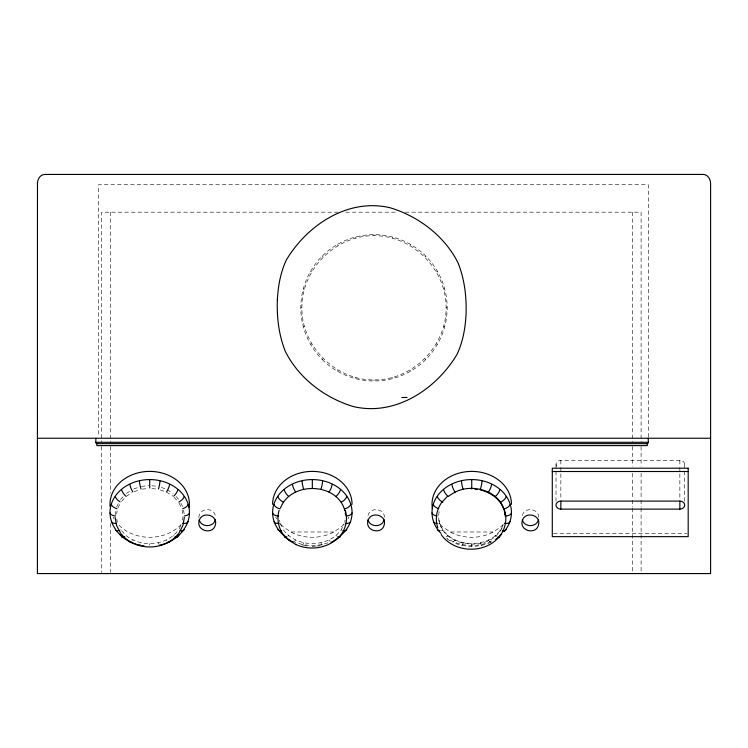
<?xml version="1.0" encoding="UTF-8"?>
<svg xmlns="http://www.w3.org/2000/svg" width="748" height="748" viewBox="0 0 748 748"><rect width="100%" height="100%" fill="white"/><g stroke="black" fill="none" stroke-linecap="round" stroke-linejoin="round"><path stroke-width="0.56" stroke-dasharray="3.74 2.81" d="M301.883 307.811C301.64 269.215 335.403 235.452 374 235.695C412.597 235.452 446.36 269.215 446.117 307.811C446.36 346.418 412.597 380.18 374 379.937C335.403 380.18 301.64 346.418 301.883 307.811L300.967 307.811M198.884 517.616C198.585 508.378 213.208 506.574 215.321 515.512M116.651 513.97L117.137 510.893M182.465 520.112L183.12 516.017L182.138 509.874M344.744 522.16L345.071 520.112M439.151 511.557C432.98 546.564 491.062 556.447 503.049 525.76M115.136 515.176L115.977 510.08M355.094 378.357L355.337 377.478M392.663 238.154L392.906 237.275M367.997 515.512C370.11 506.574 384.734 508.378 384.444 517.616M522.319 515.512C524.432 506.574 539.056 508.378 538.766 517.616M117.941 507.892L120.325 503.124M179.118 528.911L181.502 524.142M283.399 529.865C297.844 549.986 334.543 547.826 344.108 524.142M503.049 525.096C491.539 552.922 441.198 548.359 438.506 517.046M116.632 506.994L118.595 503.226M337.488 371.064L337.937 370.269M410.063 245.363L410.512 244.568M120.531 499.552L123.42 496.513M121.559 501.347L125.346 497.252M126.103 535.605C141.437 547.901 166.701 545.965 178.641 529.865M322.36 359.461L323.005 358.816M424.995 256.816L425.64 256.171M126.103 496.429L132.162 492.577M126.412 493.4L130.32 491.015M310.747 344.332L311.542 343.874M436.458 271.758L437.253 271.3M134.032 491.688L139.063 489.959M491.174 542.188C479.272 547.508 465.312 547.863 453.344 542.543M133.714 488.949L139.24 487.126M303.454 326.717L304.343 326.483M443.658 289.149L444.546 288.915M142.157 489.145L148.637 488.435M315.656 546.152L312.327 546.517L312.327 543.712M316.769 546.031L321.219 545.554M141.447 486.396L148.712 485.639M338.115 212.18L101.691 212.18L101.691 441.844M345.716 212.18L396.505 212.18M405.257 212.18L641.101 212.18L641.101 441.844M446.117 307.811L447.033 307.811M556.662 466.322A4.834 4.011 0 0 1 560.85 460.301L679.857 460.301A4.834 4.011 0 0 1 684.046 466.322M291.084 531.987L333.561 531.987M450.502 531.987L492.979 531.987M553.464 533.343L687.029 533.343M151.825 485.742L157.015 486.284M151.881 488.556L157.286 489.145M303.426 545.554L310.102 546.274M303.454 288.915L304.343 289.149M443.658 326.483L444.546 326.717M161.362 487.49L165.785 488.949M160.381 489.959L165.411 491.688M310.747 271.3L311.542 271.758M436.458 343.874L437.253 344.332M167.225 489.818L173.078 493.4M446.808 538.691L452.297 542.188M166.421 492.034L173.34 496.429M322.36 256.171L323.005 256.816M424.995 358.816L425.64 359.461M176.079 496.513L179.436 500.412M174.097 497.252L178.641 502.17M121.559 530.687L125.346 534.783M337.488 244.568L337.937 245.363M410.063 370.269L410.512 371.064M180.904 503.226L182.858 506.994M280.061 523.189L282.922 528.911M179.118 503.124L181.502 507.892M355.094 237.275L355.337 238.154M392.663 377.478L392.906 378.357M183.512 510.08L184.195 514.157M279.574 520.112L279.902 522.16M116.81 519.093L117.296 522.16M684.691 464.312L684.691 470.137M684.691 471.305L684.691 501.609M679.857 460.301L679.857 466.135M679.857 467.294L679.857 499.795M648.282 437.075L648.282 184.728L98.437 184.728L98.437 437.075M641.101 446.509L641.101 466.322M641.101 473.316L641.101 498.963M641.101 500.132L641.101 507.125M641.101 508.294L641.101 572.407M632.378 212.18L632.378 441.844M632.378 446.509L632.378 466.322M632.378 473.316L632.378 498.963M632.378 500.132L632.378 507.125M632.378 508.294L632.378 572.407M560.85 460.301L560.85 466.135M560.85 467.294L560.85 499.795M556.016 464.312L556.016 470.137M556.016 471.305L556.016 501.609M500.664 530.528L500.664 529.865A6.311 3.048 34.8 0 0 501.02 530.023M495.354 536.269L495.354 535.605A6.311 2.487 50.3 0 0 496.513 536.438M488.435 540.664L488.435 540.009A6.311 1.758 64.4 0 0 490.819 542.225M480.384 543.431L480.384 542.768A6.311 0.916 77.5 0 0 482.011 544.759M471.736 543.712L471.736 546.508M463.096 543.431L463.096 542.768A6.311 0.916 -77.5 0 1 461.469 544.759M455.036 540.664L455.036 540.009A6.311 1.758 -64.4 0 1 451.895 541.477M448.127 536.269L448.127 535.605A6.311 2.487 -50.3 0 1 445.892 536.989M442.816 530.528L442.816 529.865A6.311 3.048 -34.8 0 1 441.404 530.425M439.478 523.852L439.478 523.189A6.311 3.403 -17.9 0 1 438.683 523.329M374 234.779L374 235.695M374 379.937L374 380.844M149.722 543.712L149.722 545.217M110.414 212.18L110.414 441.844M110.414 446.509L110.414 493.138M110.414 523.45L110.414 572.407M101.691 446.509L101.7 572.407M503.254 524.395A39.719 32.94 0 0 1 499.823 527.63L491.604 532.866A39.719 32.94 0 0 1 482.021 536.157M479.786 536.596A39.719 32.94 0 0 1 451.876 532.866L443.648 527.63A39.719 32.94 0 0 1 438.702 522.628M491.604 541.047A39.719 32.94 0 0 1 447.098 538.354M349.026 516.943A39.719 32.94 0 0 1 347.942 518.916M343.837 524.395A39.719 32.94 0 0 1 340.415 527.63L332.187 532.866A39.719 32.94 0 0 1 322.603 536.157M320.368 536.596A39.719 32.94 0 0 1 292.459 532.866L284.231 527.63A39.719 32.94 0 0 1 280.809 524.395M276.704 518.916A39.719 32.94 0 0 1 275.619 516.943M328.063 542.758A39.719 32.94 0 0 1 292.459 541.047M303.679 542.768A6.311 0.916 -77.5 0 1 302.678 545.133M302.099 545.077A6.311 0.916 -77.5 0 1 302.052 544.759M295.628 540A6.311 1.758 -64.4 0 1 294.609 541.272M341.958 530.173A6.311 3.048 34.8 0 1 341.247 529.855M330.036 541.272A6.311 1.758 64.4 0 1 329.017 540M321.967 545.133A6.311 0.916 77.5 0 1 320.967 542.768M322.594 544.759A6.311 0.916 77.5 0 1 322.547 545.077M288.709 535.596A6.311 2.487 -50.3 0 1 287.84 536.251M336.525 536.054A6.311 2.487 50.3 0 1 335.936 535.596M181.231 524.395A39.719 32.94 0 0 1 160.007 536.157M158.894 536.391A39.719 32.94 0 0 1 117.427 523.525M114.098 518.916A39.719 32.94 0 0 1 113.023 516.943M158.894 544.207A6.311 0.916 77.5 0 1 158.361 542.768M141.073 542.768A6.311 0.916 -77.5 0 1 140.97 543.085M133.022 540A6.311 1.758 -64.4 0 1 132.611 540.561M173.919 536.054A6.311 2.487 50.3 0 1 173.34 535.596M166.832 540.561A6.311 1.758 64.4 0 1 166.421 540M120.802 529.855A6.311 3.048 -34.8 0 1 120.437 530.023M322.257 359.554A73.173 73.173 0 0 0 444.677 326.754A73.173 73.173 0 0 0 355.057 237.135A73.173 73.173 0 0 0 322.257 359.554"/><path stroke-width="1.12" d="M279.116 510.314C276.657 518.252 278.153 527.003 282.819 533.838M184.363 517.448L182.858 525.629L178.968 533.062M215.321 519.729C213.451 527.574 201.034 527.574 199.164 519.729M384.154 519.729C382.284 527.574 369.867 527.574 367.997 519.729M538.476 519.729C536.606 527.574 524.198 527.574 522.319 519.729M280.537 507.892C290.944 480.842 337.759 482.348 344.903 510.893M441.348 502.862C436.486 510.08 434.85 519.421 437.786 527.695M500.795 534.811C505.545 527.779 507.125 518.85 504.676 510.697M341.621 533.838C346.277 526.994 347.783 518.252 345.324 510.314M177.472 536.868L183.709 530.126M441.816 502.338L447.239 496.532M500.328 535.334C486.481 554.156 454.588 553.754 441.189 534.596M295.516 544.357C310.672 551.585 330.756 548.041 341.153 534.409M178.323 533.773C164.728 551.36 134.771 551.36 121.176 533.773M177.351 536.98L169.16 542.188L159.726 545.432A6.311 0.916 77.5 0 0 159.969 544.937M332.654 541.617L339.947 536.98M448.127 496.429L455.036 492.034A6.311 1.758 64.4 0 1 451.895 484.47M495.653 539.345L499.365 536.98M335.328 540.355L335.843 540.037M456.046 491.688C474.597 482.703 503.31 492.418 504.975 514.998M401.872 397.553L407.052 397.44M37.4 438.244L710.6 438.244M95.819 438.244L95.819 442.292L648.282 442.292L648.282 438.244M552.295 471.511L688.188 471.511M560.85 509.117L679.857 509.117A4.834 4.011 0 0 0 684.691 505.115A4.834 4.011 0 0 0 679.857 501.104L560.85 501.104A4.834 4.011 0 0 0 556.016 505.115A4.834 4.011 0 0 0 560.85 509.117L560.85 500.964M474.98 489.332L477.14 489.575M141.942 545.675L144.158 545.918M503.516 508.556C499.851 498.664 490.314 492.371 480.384 489.921L480.384 489.267A6.311 0.916 -77.5 0 0 482.011 481.179M139.717 545.432L130.283 542.188L122.092 536.98M283.286 534.409L289.111 540.365M288.597 540.037L295.881 544.581M284.698 536.98L291.991 541.617M115.734 530.126L121.971 536.868M120.531 533.062L116.632 525.629L115.136 517.448M504.489 512.586L504.807 514.633M345.23 512.941L345.557 514.998M679.857 500.964L679.857 509.117M503.993 509.51L503.993 508.846A6.311 3.403 -17.9 0 0 510.071 504.451M500.664 502.834L500.664 502.17A6.311 3.048 -34.8 0 0 506.106 496.513M495.354 496.429L495.354 497.093M488.435 492.689L488.435 492.034A6.311 1.758 -64.4 0 0 491.576 484.47M471.736 480.076L471.736 488.977M455.036 492.034L455.036 492.689M312.327 480.076L312.327 488.322M149.722 480.076L149.722 487.967M96.857 443.592A1.421 1.01 -90 0 1 95.781 442.292M648.31 442.292A1.421 1.01 -90 0 1 647.235 443.592M432.353 508.64A39.719 32.94 0 0 1 469.136 471.464A39.719 32.94 0 0 1 511.464 504.339M441.04 533.418A39.719 32.94 0 0 1 443.957 488.968A39.719 32.94 0 0 1 497.598 487.509A39.719 32.94 0 0 1 504.03 531.697M501.599 534.24A39.719 32.94 0 0 1 499.823 535.811M463.096 489.257A6.311 0.916 77.5 0 1 461.469 481.179M447.828 496.176A6.311 2.487 50.3 0 1 443.676 489.697M510.071 521.487A6.311 3.403 17.9 0 1 504.395 523.263M506.106 529.425A6.311 3.048 34.8 0 1 502.422 530.519M438.683 508.64A6.311 3.403 17.9 0 1 433.41 504.451M437.113 515.942A6.311 3.525 0 0 1 432.054 512.969M437.141 523.441A6.311 3.403 -17.9 0 1 433.41 521.487M440.076 530.706A6.311 3.048 -34.8 0 1 437.374 529.425M442.816 502.16A6.311 3.048 34.8 0 1 437.374 496.513M499.795 536.241A6.311 2.487 50.3 0 1 497.841 537.073M499.795 489.697A6.311 2.487 -50.3 0 1 495.354 496.42M511.417 512.969A6.311 3.525 0 0 1 505.134 516.008M272.599 504.339A39.719 32.94 0 0 1 312.327 471.39A39.719 32.94 0 0 1 352.046 504.339M273.955 521.038A39.719 32.94 0 0 1 322.603 480.693A39.719 32.94 0 0 1 340.415 535.811M284.231 535.811A39.719 32.94 0 0 1 274.31 522.067M322.594 481.179A6.311 0.916 -77.5 0 1 320.967 489.257M292.879 542.188A6.311 1.758 -64.4 0 1 292.627 541.935M303.679 489.257A6.311 0.916 77.5 0 1 302.052 481.179M350.653 521.487A6.311 3.403 17.9 0 1 345.38 523.329M346.689 529.425A6.311 3.048 34.8 0 1 343.005 530.519M332.019 541.935A6.311 1.758 64.4 0 1 330.943 542.048M346.689 496.513A6.311 3.048 -34.8 0 1 341.247 502.16M350.653 504.451A6.311 3.403 -17.9 0 1 344.585 508.836M352.009 512.969A6.311 3.525 0 0 1 346.137 516.008M332.168 484.47A6.311 1.758 -64.4 0 1 329.017 492.025M340.387 489.697A6.311 2.487 -50.3 0 1 335.936 496.42M295.628 492.025A6.311 1.758 64.4 0 1 292.477 484.47M281.641 530.519A6.311 3.048 -34.8 0 1 277.957 529.425M286.727 536.877A6.311 2.487 -50.3 0 1 284.259 536.241M279.266 523.329A6.311 3.403 -17.9 0 1 273.992 521.487M280.061 508.836A6.311 3.403 17.9 0 1 273.992 504.451M278.518 516.008A6.311 3.525 0 0 1 272.637 512.969M340.387 536.241A6.311 2.487 50.3 0 1 337.647 536.755M288.709 496.42A6.311 2.487 50.3 0 1 284.259 489.697M283.399 502.16A6.311 3.048 34.8 0 1 277.957 496.513M110.087 506.48A39.719 32.94 0 0 1 150.376 471.399A39.719 32.94 0 0 1 189.253 507.565M115.323 528.986A39.719 32.94 0 0 1 125.197 486.602A39.719 32.94 0 0 1 177.183 488.715A39.719 32.94 0 0 1 182.016 531.697M179.576 534.24A39.719 32.94 0 0 1 177.809 535.811M121.634 535.811A39.719 32.94 0 0 1 119.867 534.24M117.062 508.743A6.311 3.403 17.9 0 1 111.387 504.451M120.082 501.796A6.311 3.048 34.8 0 1 115.351 496.513M140.97 488.921A6.311 0.916 77.5 0 1 139.446 481.179M132.817 491.716A6.311 1.758 64.4 0 1 129.881 484.47M184.092 496.513A6.311 3.048 -34.8 0 1 179.006 501.983M177.781 489.697A6.311 2.487 -50.3 0 1 173.919 495.915M188.057 504.451A6.311 3.403 -17.9 0 1 182.774 508.64M189.403 512.969A6.311 3.525 0 0 1 184.354 515.942M115.501 515.98A6.311 3.525 0 0 1 110.04 512.969M116.267 523.376A6.311 3.403 -17.9 0 1 111.387 521.487M125.814 496.176A6.311 2.487 50.3 0 1 121.662 489.697M131.265 541.935A6.311 1.758 -64.4 0 1 129.881 541.477M140.166 544.993A6.311 0.916 -77.5 0 1 139.465 544.937M188.057 521.487A6.311 3.403 17.9 0 1 182.774 523.329M124.673 536.606A6.311 2.487 -50.3 0 1 121.662 536.241M184.092 529.425A6.311 3.048 34.8 0 1 180.062 530.425M177.781 536.241A6.311 2.487 50.3 0 1 175.051 536.755M159.988 481.179A6.311 0.916 -77.5 0 1 158.473 488.921M169.562 484.47A6.311 1.758 -64.4 0 1 166.626 491.716M169.562 541.477A6.311 1.758 64.4 0 1 168.001 541.804M119.381 530.425A6.311 3.048 -34.8 0 1 115.351 529.425M277.349 299.92C276.732 317.386 278.826 335.16 285.353 351.457C298.751 378.217 324.875 398.011 353.308 406.547C395.14 416.505 436.093 389.39 456.972 354.477C462.909 341.976 465.303 328.12 466.051 314.384C466.659 296.928 464.573 279.154 458.047 262.857C444.649 236.088 418.525 216.294 390.091 207.757C348.259 197.809 307.306 224.914 286.428 259.827C280.491 272.337 278.097 286.194 277.349 299.92M37.465 182.577L37.4 573.576L710.6 573.576L710.6 183.774C710.703 179.576 708.001 174.546 703.354 174.424L44.646 174.443C40.467 174.518 37.774 178.763 37.465 182.577M199.164 520.823C196.126 530.949 212.89 535.194 215.321 525.031C218.36 514.914 201.595 510.66 199.164 520.823M367.997 520.823C364.959 530.949 381.723 535.194 384.154 525.031C387.193 514.914 370.428 510.66 367.997 520.823M522.319 520.823C519.28 530.949 536.045 535.194 538.476 525.031C541.524 514.914 524.759 510.66 522.319 520.823M647.235 443.639L96.857 443.639L96.857 445.612L647.235 445.612L647.235 443.639M688.188 468.201L552.295 468.201L552.295 536.653L688.188 536.653L688.188 468.201"/></g></svg>
